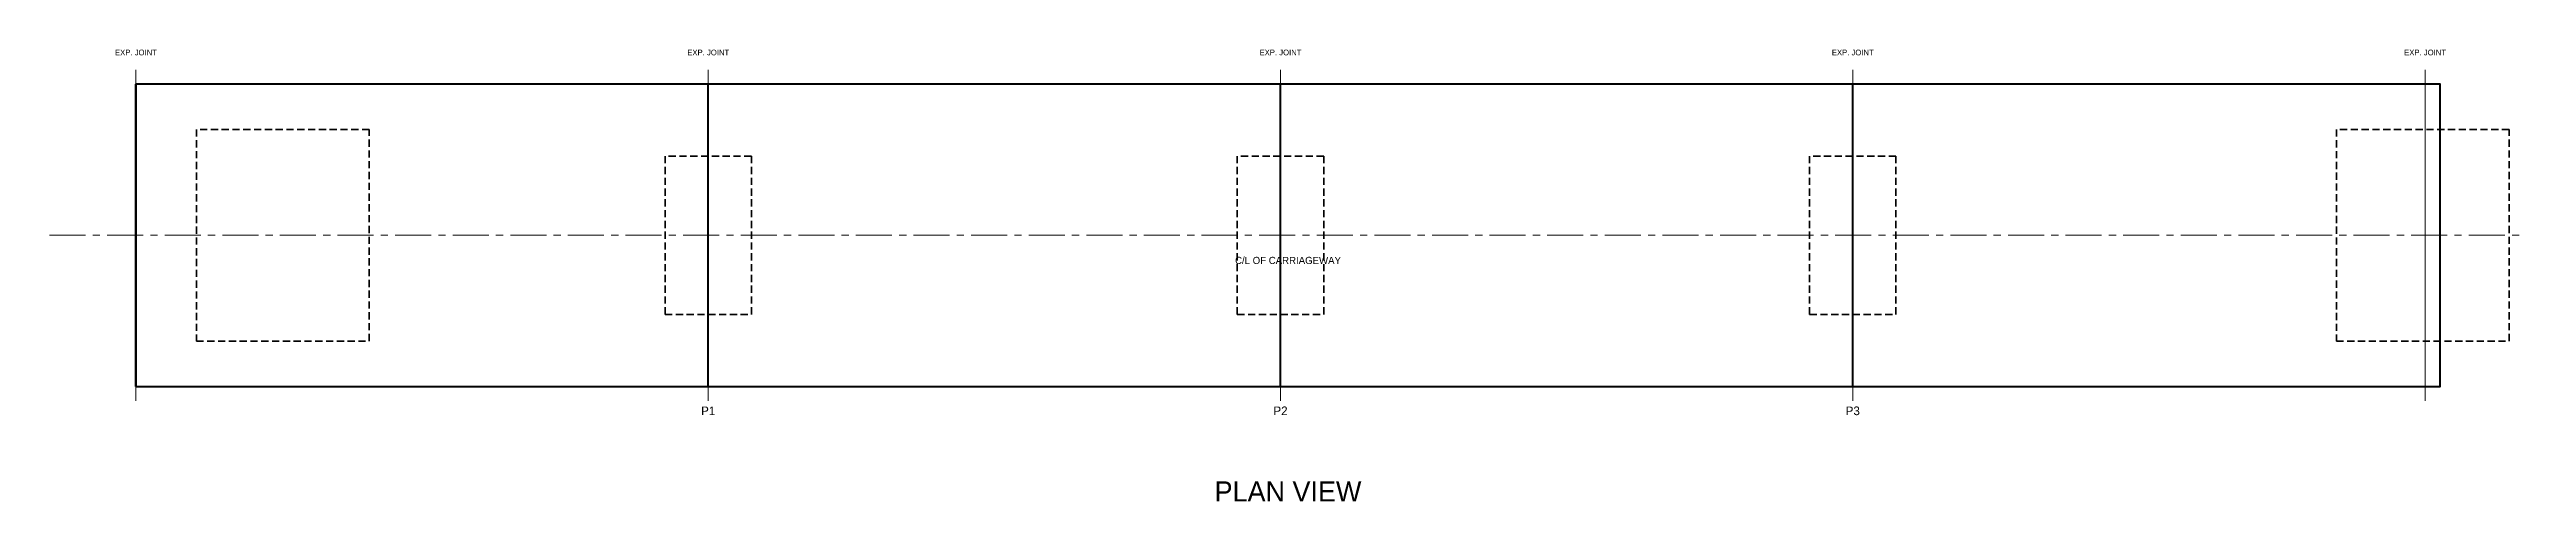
# Model space of a CAD drawing. Header units: metres. Extents: x -25 to 100, y -14 to 422.
# Drawn here: x -3 to 83, y -14 to 1.7 of the extents above.
import ezdxf
from ezdxf.enums import TextEntityAlignment as Align

# ---------------------------------------------------------------- set-up
doc = ezdxf.new("R2010")
doc.units = ezdxf.units.M
doc.linetypes.add('CENTER', pattern=[2, 1.25, -0.25, 0.25, -0.25])
doc.linetypes.add('HIDDEN', pattern=[0.375, 0.25, -0.125])
for name, color, linetype, lineweight in [('A-DIM', 1, 'CONTINUOUS', 18), ('A-GRID', 8, 'CENTER', 15), ('A-TEXT', 7, 'CONTINUOUS', 18), ('S-ABUT', 5, 'CONTINUOUS', 50), ('S-DECK', 4, 'CONTINUOUS', 50), ('S-FNDTN', 2, 'HIDDEN', 35), ('S-PIER', 3, 'CONTINUOUS', 50)]:
    doc.layers.add(name, color=color, linetype=linetype, lineweight=lineweight)

msp = doc.modelspace()

# ---------------------------------------------------------------- linework, layer by layer
at = {"layer": 'A-DIM', "linetype": 'CONTINUOUS'}
for p, q in [((0, -10.5), (0, 1)), ((19.87, -10.5), (19.87, 1)), ((39.74, -10.5), (39.74, 1)), ((59.61, -10.5), (59.61, 1)), ((79.48, -10.5), (79.48, 1))]:
    msp.add_line(p, q, dxfattribs=at)
at = {"layer": 'A-GRID', "linetype": 'CENTER'}
msp.add_line((-3, -4.75), (83, -4.75), dxfattribs=at)
at = {"layer": 'S-ABUT', "linetype": 'CONTINUOUS'}
for p, q in [((0, -10), (0, 0.5)), ((80, -10), (80, 0.5))]:
    msp.add_line(p, q, dxfattribs=at)
at = {"layer": 'S-DECK', "linetype": 'CONTINUOUS'}
msp.add_lwpolyline([(0, -10), (80, -10), (80, 0.5), (0, 0.5)], close=True, dxfattribs=at)
at = {"layer": 'S-FNDTN', "linetype": 'HIDDEN'}
for points in [[(2.1, -8.425), (8.1, -8.425), (8.1, -1.075), (2.1, -1.075)], [(76.4, -8.425), (82.4, -8.425), (82.4, -1.075), (76.4, -1.075)], [(18.37, -7.5), (21.37, -7.5), (21.37, -2), (18.37, -2)], [(38.24, -7.5), (41.24, -7.5), (41.24, -2), (38.24, -2)], [(58.11, -7.5), (61.11, -7.5), (61.11, -2), (58.11, -2)]]:
    msp.add_lwpolyline(points, close=True, dxfattribs=at)
at = {"layer": 'S-PIER', "linetype": 'CONTINUOUS'}
for p, q in [((19.87, -10), (19.87, 0.5)), ((39.74, -10), (39.74, 0.5)), ((59.61, -10), (59.61, 0.5))]:
    msp.add_line(p, q, dxfattribs=at)

# ---------------------------------------------------------------- texts
at = {"layer": 'A-DIM'}
for p in [(0, 1.5), (19.87, 1.5), (39.74, 1.5), (59.61, 1.5), (79.48, 1.5)]:
    msp.add_text('EXP. JOINT', height=0.2, dxfattribs=at).set_placement(p, align=Align.CENTER)
at = {"layer": 'A-GRID'}
msp.add_text('C/L OF CARRIAGEWAY', height=0.25, dxfattribs=at).set_placement((40, -5.75), align=Align.CENTER)
at = {"layer": 'A-TEXT'}
for s, height, p in [('P1', 0.3, (19.87, -11)), ('P2', 0.3, (39.74, -11)), ('P3', 0.3, (59.61, -11)), ('PLAN VIEW', 0.7, (40, -14))]:
    msp.add_text(s, height=height, dxfattribs=at).set_placement(p, align=Align.CENTER)

doc.saveas('drawing.dxf')
